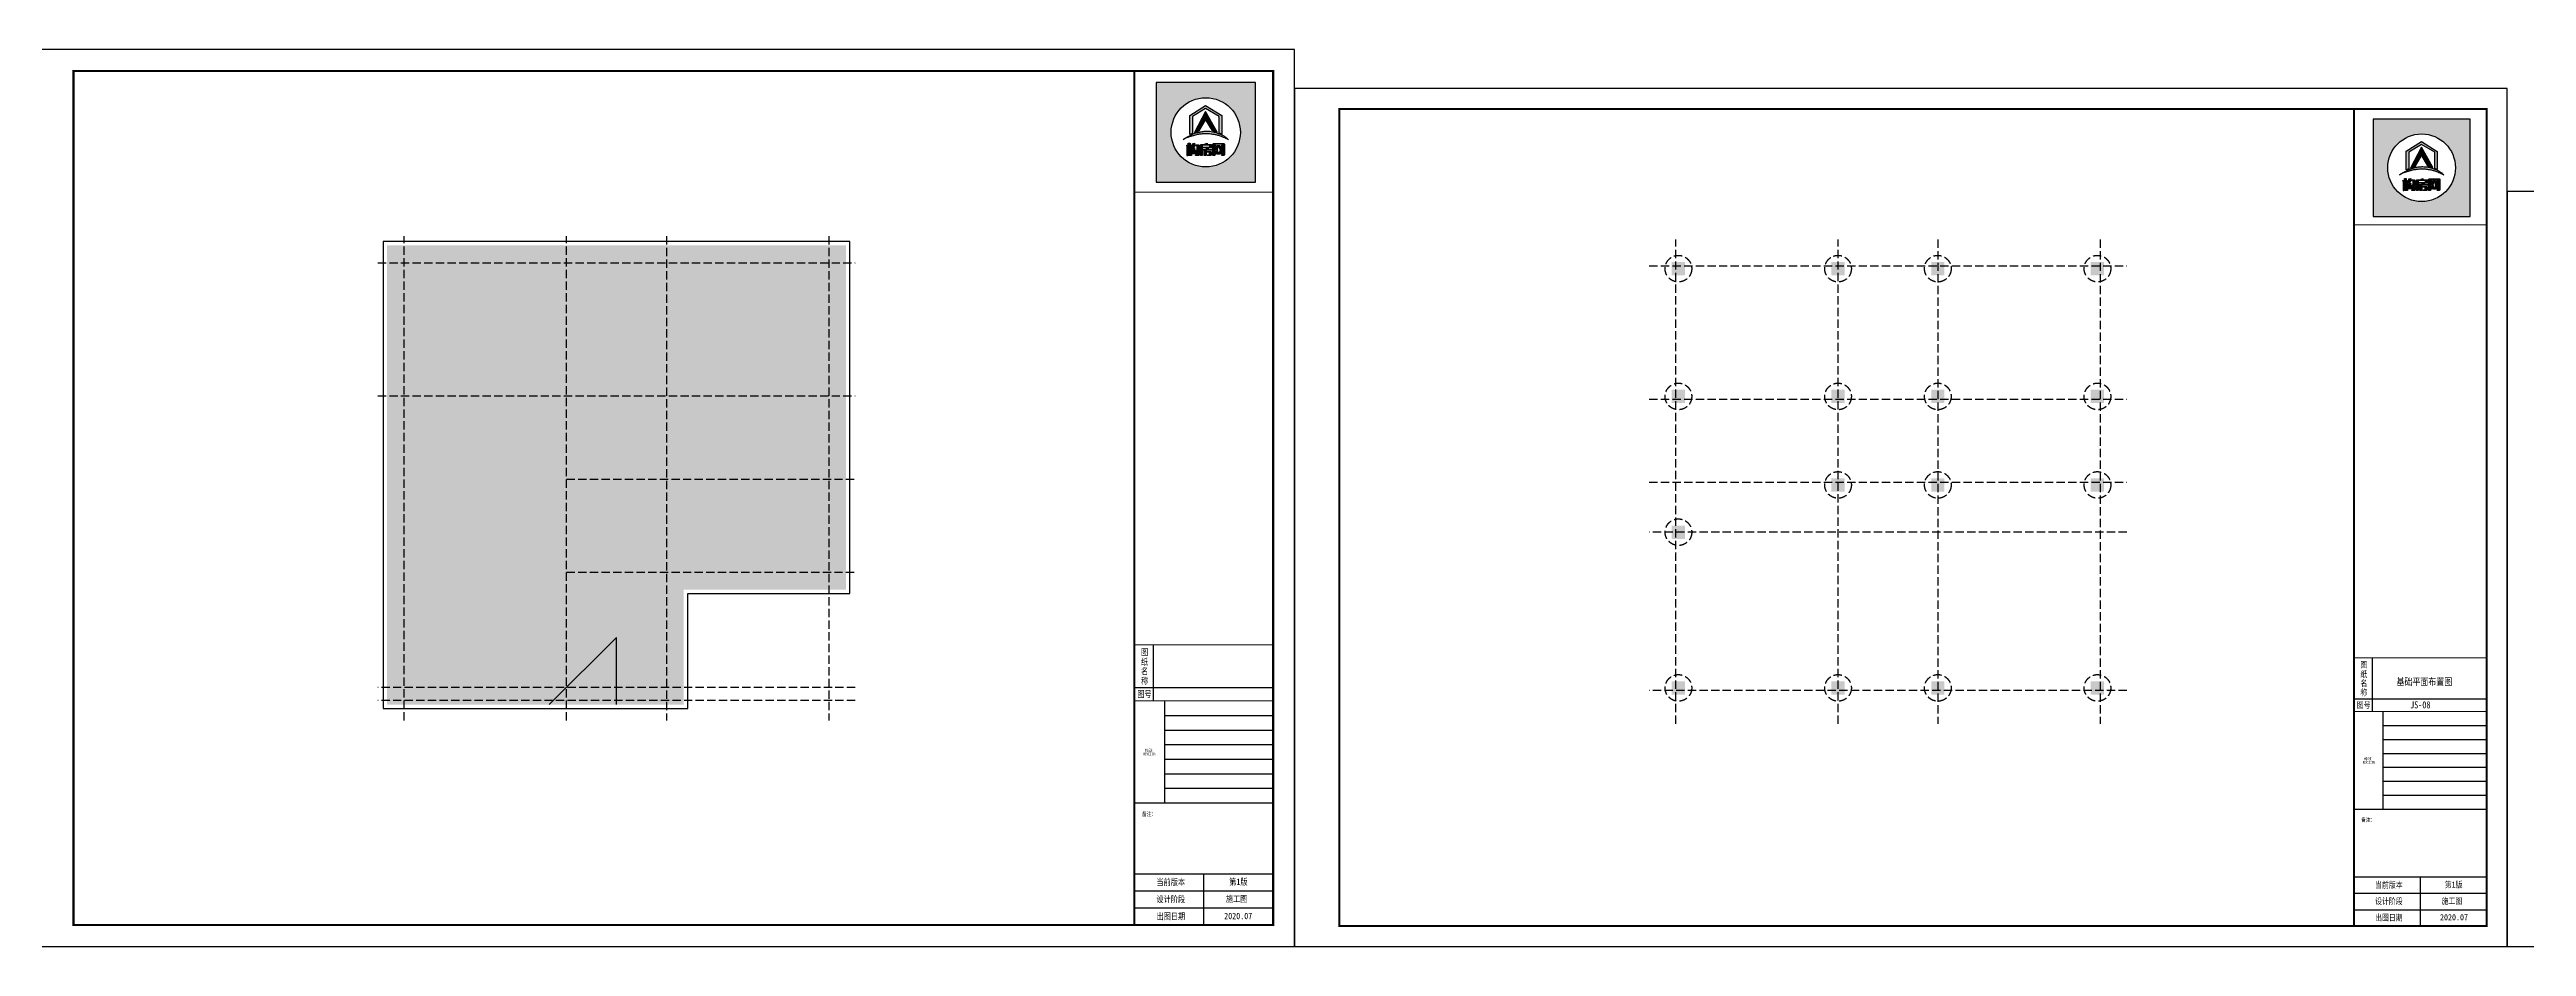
# Model space of a CAD drawing. Header units: millimetres. Extents: x -807114 to 558292, y -468455 to -61603.
# Drawn here: x -137963 to -63484, y -254641 to -227687 of the extents above; entities that cross this region are included whole.
import ezdxf
from ezdxf.enums import TextEntityAlignment as Align

# ---------------------------------------------------------------- set-up
doc = ezdxf.new("R2010")
doc.units = ezdxf.units.MM
doc.header["$LTSCALE"] = 1000
doc.linetypes.add('DASH', pattern=[0.35, 0.25, -0.1])
for name, color, linetype in [('_汉字', 7, 'Continuous'), ('PUB_TEXT', 3, 'Continuous'), ('PUB_TITLE', 4, 'Continuous'), ('建-屋顶', 4, 'Continuous'), ('建-文字', 7, 'Continuous'), ('建-轴', 1, 'Continuous')]:
    doc.layers.add(name, color=color, linetype=linetype)
doc.styles.add('uni-黑体', font='simhei.ttf')
doc.styles.add('ZDBOX', font='simsun.ttc', dxfattribs={"width": 0.7})
doc.styles.add('宋体', font='simsun.ttc', dxfattribs={"width": 0.8})

# ---------------------------------------------------------------- blocks, each defined once
blk = doc.blocks.new('sadasfafa')
h = blk.add_hatch(color=252)
h.dxf.hatch_style = 1
h.paths.add_polyline_path([(1853311, -2488040), (1853311, -2490368), (1855639, -2490368), (1855639, -2488040)])
h.paths.add_polyline_path([(1855286, -2489204, 1), (1853664, -2489204, 1)], flags=16)
edge = h.paths.add_edge_path(flags=0)
edge.add_spline(control_points=[(1853945, -2489376), (1853935, -2489385), (1854022, -2489327), (1854064, -2489324), (1854178, -2489280), (1854273, -2489257), (1854375, -2489242), (1854470, -2489236), (1854555, -2489239), (1854630, -2489250), (1854700, -2489259), (1854781, -2489280), (1854854, -2489303), (1854917, -2489335), (1854967, -2489354), (1854993, -2489368), (1855014, -2489382), (1854982, -2489354), (1854965, -2489332), (1854910, -2489297), (1854854, -2489260), (1854784, -2489234), (1854713, -2489206), (1854640, -2489189), (1854569, -2489179), (1854497, -2489176), (1854414, -2489178), (1854321, -2489198), (1854229, -2489222), (1854147, -2489257), (1854080, -2489292), (1854021, -2489325), (1853977, -2489352), (1853953, -2489369), (1853945, -2489376)], knot_values=[0, 0, 0, 0, 114.670179, 423.637006, 763.89867, 1083.683754, 1343.405239, 1688.07646, 1952.326814, 2113.699055, 2375.693807, 2595.188681, 2872.839541, 3068.155951, 3238.592156, 3348.056762, 3361.095167, 3431.805845, 3527.265261, 3733.200323, 3952.805082, 4160.23278, 4398.128766, 4650.488133, 4837.16968, 5050.428326, 5308.684497, 5588.159898, 5913.430939, 6163.12325, 6398.139207, 6601.625078, 6772.549769, 6871.149972, 6871.149972, 6871.149972, 6871.149972], degree=3, periodic=1)
h.paths.add_polyline_path([(1854530, -2489580), (1854534, -2489580), (1854534, -2489603), (1854618, -2489603), (1854618, -2489621), (1854481, -2489621), (1854481, -2489650), (1854589, -2489650), (1854599, -2489656), (1854606, -2489666), (1854606, -2489733), (1854600, -2489742), (1854590, -2489750), (1854506, -2489750), (1854514, -2489740), (1854518, -2489731), (1854552, -2489731), (1854558, -2489728), (1854560, -2489721), (1854560, -2489675), (1854558, -2489670), (1854553, -2489667), (1854481, -2489667), (1854481, -2489750), (1854436, -2489750), (1854436, -2489626), (1854433, -2489621), (1854406, -2489621), (1854406, -2489603), (1854488, -2489603), (1854488, -2489590)], flags=0)
h.paths.add_polyline_path([(1854486, -2489468), (1854506, -2489461), (1854506, -2489485), (1854510, -2489489), (1854601, -2489489), (1854609, -2489494), (1854615, -2489502), (1854615, -2489556), (1854607, -2489564), (1854599, -2489569), (1854401, -2489569), (1854394, -2489573), (1854394, -2489750), (1854349, -2489750), (1854349, -2489504), (1854355, -2489495), (1854367, -2489489), (1854462, -2489489), (1854462, -2489474)], flags=0)
h.paths.add_polyline_path([(1854394, -2489554), (1854394, -2489512), (1854404, -2489506), (1854562, -2489506), (1854570, -2489513), (1854570, -2489554)], flags=0)
h.paths.add_polyline_path([(1854214, -2489569), (1854203, -2489632), (1854193, -2489683), (1854194, -2489689), (1854218, -2489689), (1854220, -2489683), (1854214, -2489633), (1854254, -2489614), (1854263, -2489686), (1854263, -2489700), (1854255, -2489709), (1854159, -2489709), (1854150, -2489702), (1854148, -2489692), (1854173, -2489569)], flags=0)
h.paths.add_polyline_path([(1854187, -2489466), (1854213, -2489458), (1854207, -2489496), (1854296, -2489496), (1854305, -2489498), (1854312, -2489505), (1854314, -2489513), (1854314, -2489733), (1854310, -2489741), (1854301, -2489750), (1854231, -2489750), (1854238, -2489741), (1854243, -2489730), (1854261, -2489730), (1854268, -2489727), (1854270, -2489720), (1854270, -2489531), (1854270, -2489526), (1854267, -2489521), (1854260, -2489516), (1854202, -2489516), (1854201, -2489534), (1854196, -2489558), (1854150, -2489558), (1854159, -2489535), (1854165, -2489504), (1854167, -2489471)], flags=0)
h.paths.add_polyline_path([(1854140, -2489544), (1854140, -2489750), (1854114, -2489750), (1854114, -2489544)], flags=0)
h.paths.add_polyline_path([(1854056, -2489544), (1854053, -2489750), (1854031, -2489750), (1854031, -2489544)], flags=0)
h.paths.add_polyline_path([(1854107, -2489459), (1854107, -2489508), (1854139, -2489508), (1854139, -2489527), (1854107, -2489527), (1854107, -2489750), (1854062, -2489750), (1854062, -2489527), (1854029, -2489527), (1854029, -2489508), (1854062, -2489508), (1854062, -2489459)], flags=0)
h.paths.add_polyline_path([(1854209, -2489211), (1854471, -2488714), (1854743, -2489200), (1854618, -2489155), (1854470, -2488913), (1854318, -2489172)], flags=0)
h.paths.add_polyline_path([(1854102, -2488808), (1854470, -2488575), (1854848, -2488810), (1854848, -2489247), (1854790, -2489223), (1854790, -2488832), (1854471, -2488643), (1854168, -2488829), (1854168, -2489231), (1854102, -2489257)], flags=0)
h.paths.add_polyline_path([(1854685, -2489750), (1854641, -2489750), (1854641, -2489488), (1854641, -2489484), (1854646, -2489475), (1854656, -2489467), (1854898, -2489467), (1854907, -2489471), (1854916, -2489478), (1854916, -2489731), (1854908, -2489743), (1854902, -2489750), (1854847, -2489750), (1854858, -2489732), (1854866, -2489731), (1854869, -2489724), (1854869, -2489718), (1854867, -2489718), (1854836, -2489718), (1854826, -2489684), (1854814, -2489718), (1854746, -2489718), (1854736, -2489684), (1854722, -2489718), (1854689, -2489718), (1854689, -2489709), (1854691, -2489709), (1854720, -2489621), (1854685, -2489512)], flags=0)
h.paths.add_polyline_path([(1854779, -2489518), (1854809, -2489621), (1854781, -2489709), (1854777, -2489709), (1854750, -2489621), (1854775, -2489518)], flags=0)
h = blk.add_hatch(color=7)
h.dxf.hatch_style = 1
h.paths.add_polyline_path([(1854102, -2489257), (1854168, -2489231), (1854168, -2488829), (1854471, -2488643), (1854790, -2488832), (1854790, -2489223), (1854848, -2489247), (1854848, -2488810), (1854470, -2488575), (1854102, -2488808)])
h = blk.add_hatch(color=7)
h.dxf.hatch_style = 1
h.paths.add_polyline_path([(1854318, -2489172), (1854470, -2488913), (1854618, -2489155), (1854743, -2489200), (1854471, -2488714), (1854209, -2489211)])
h = blk.add_hatch(color=7)
h.dxf.hatch_style = 1
edge = h.paths.add_edge_path()
edge.add_spline(control_points=[(1853945, -2489376), (1853953, -2489369), (1853977, -2489352), (1854021, -2489325), (1854080, -2489292), (1854147, -2489257), (1854229, -2489222), (1854321, -2489198), (1854414, -2489178), (1854497, -2489176), (1854569, -2489179), (1854640, -2489189), (1854713, -2489206), (1854784, -2489234), (1854854, -2489260), (1854910, -2489297), (1854965, -2489332), (1854982, -2489354), (1855014, -2489382), (1854993, -2489368), (1854967, -2489354), (1854917, -2489335), (1854854, -2489303), (1854781, -2489280), (1854700, -2489259), (1854630, -2489250), (1854555, -2489239), (1854470, -2489236), (1854375, -2489242), (1854273, -2489257), (1854178, -2489280), (1854064, -2489324), (1854022, -2489327), (1853935, -2489385), (1853945, -2489376)], knot_values=[0, 0, 0, 0, 98.600203, 269.524894, 473.010766, 708.026723, 957.719033, 1282.990074, 1562.465475, 1820.721647, 2033.980292, 2220.661839, 2473.021206, 2710.917192, 2918.34489, 3137.949649, 3343.884711, 3439.344127, 3510.054805, 3523.09321, 3632.557816, 3802.994021, 3998.310431, 4275.961291, 4495.456165, 4757.450917, 4918.823158, 5183.073513, 5527.744733, 5787.466218, 6107.251302, 6447.512966, 6756.479793, 6871.149972, 6871.149972, 6871.149972, 6871.149972], degree=3, periodic=1)
h = blk.add_hatch(color=7)
h.dxf.hatch_style = 1
h.paths.add_polyline_path([(1854062, -2489459), (1854062, -2489508), (1854029, -2489508), (1854029, -2489527), (1854062, -2489527), (1854062, -2489750), (1854107, -2489750), (1854107, -2489527), (1854139, -2489527), (1854139, -2489508), (1854107, -2489508), (1854107, -2489459)])
h = blk.add_hatch(color=7)
h.dxf.hatch_style = 1
h.paths.add_polyline_path([(1854031, -2489544), (1854031, -2489750), (1854053, -2489750), (1854056, -2489544)])
h = blk.add_hatch(color=7)
h.dxf.hatch_style = 1
h.paths.add_polyline_path([(1854114, -2489544), (1854114, -2489750), (1854140, -2489750), (1854140, -2489544)])
h = blk.add_hatch(color=7)
h.dxf.hatch_style = 1
h.paths.add_polyline_path([(1854173, -2489569), (1854148, -2489692), (1854150, -2489702), (1854159, -2489709), (1854255, -2489709), (1854263, -2489700), (1854263, -2489686), (1854254, -2489614), (1854214, -2489633), (1854220, -2489683), (1854218, -2489689), (1854194, -2489689), (1854193, -2489683), (1854203, -2489632), (1854214, -2489569)])
h = blk.add_hatch(color=7)
h.dxf.hatch_style = 1
h.paths.add_polyline_path([(1854167, -2489471), (1854165, -2489504), (1854159, -2489535), (1854150, -2489558), (1854196, -2489558), (1854201, -2489534), (1854202, -2489516), (1854260, -2489516), (1854267, -2489521), (1854270, -2489526), (1854270, -2489531), (1854270, -2489720), (1854268, -2489727), (1854261, -2489730), (1854243, -2489730), (1854238, -2489741), (1854231, -2489750), (1854301, -2489750), (1854310, -2489741), (1854314, -2489733), (1854314, -2489513), (1854312, -2489505), (1854305, -2489498), (1854296, -2489496), (1854207, -2489496), (1854213, -2489458), (1854187, -2489466)])
h = blk.add_hatch(color=7)
h.dxf.hatch_style = 1
h.paths.add_polyline_path([(1854462, -2489474), (1854462, -2489489), (1854367, -2489489), (1854355, -2489495), (1854349, -2489504), (1854349, -2489750), (1854394, -2489750), (1854394, -2489573), (1854401, -2489569), (1854599, -2489569), (1854607, -2489564), (1854615, -2489556), (1854615, -2489502), (1854609, -2489494), (1854601, -2489489), (1854510, -2489489), (1854506, -2489485), (1854506, -2489461), (1854486, -2489468)])
h.paths.add_polyline_path([(1854394, -2489554), (1854394, -2489512), (1854404, -2489506), (1854562, -2489506), (1854570, -2489513), (1854570, -2489554)], flags=16)
h = blk.add_hatch(color=7)
h.dxf.hatch_style = 1
h.paths.add_polyline_path([(1854488, -2489590), (1854488, -2489603), (1854406, -2489603), (1854406, -2489621), (1854433, -2489621), (1854436, -2489626), (1854436, -2489750), (1854481, -2489750), (1854481, -2489667), (1854553, -2489667), (1854558, -2489670), (1854560, -2489675), (1854560, -2489721), (1854558, -2489728), (1854552, -2489731), (1854518, -2489731), (1854514, -2489740), (1854506, -2489750), (1854590, -2489750), (1854600, -2489742), (1854606, -2489733), (1854606, -2489666), (1854599, -2489656), (1854589, -2489650), (1854481, -2489650), (1854481, -2489621), (1854618, -2489621), (1854618, -2489603), (1854534, -2489603), (1854534, -2489580), (1854530, -2489580)])
h = blk.add_hatch(color=7)
h.dxf.hatch_style = 1
h.paths.add_polyline_path([(1854685, -2489512), (1854685, -2489493), (1854693, -2489483), (1854862, -2489483), (1854869, -2489491), (1854869, -2489724), (1854866, -2489731), (1854858, -2489732), (1854847, -2489750), (1854902, -2489750), (1854908, -2489743), (1854916, -2489731), (1854916, -2489478), (1854907, -2489471), (1854898, -2489467), (1854656, -2489467), (1854646, -2489475), (1854641, -2489484), (1854641, -2489488), (1854641, -2489750), (1854685, -2489750)])
h = blk.add_hatch(color=7)
h.dxf.hatch_style = 1
h.paths.add_polyline_path([(1854866, -2489709), (1854840, -2489621), (1854866, -2489512), (1854836, -2489512), (1854824, -2489558), (1854808, -2489512), (1854745, -2489512), (1854734, -2489557), (1854719, -2489512), (1854689, -2489512), (1854720, -2489621), (1854691, -2489709), (1854689, -2489709), (1854689, -2489710), (1854689, -2489718), (1854722, -2489718), (1854736, -2489684), (1854746, -2489718), (1854814, -2489718), (1854826, -2489684), (1854836, -2489718), (1854867, -2489718), (1854867, -2489709)])
h.paths.add_polyline_path([(1854779, -2489518), (1854809, -2489621), (1854781, -2489709), (1854777, -2489709), (1854750, -2489621), (1854775, -2489518)], flags=16)
for points in [[(1855639, -2488040), (1853311, -2488040), (1853311, -2490368), (1855639, -2490368)], [(1854102, -2489257), (1854102, -2488808), (1854470, -2488575), (1854848, -2488810), (1854848, -2489247), (1854790, -2489223), (1854790, -2488832), (1854471, -2488643), (1854168, -2488829), (1854168, -2489231)], [(1854209, -2489211), (1854318, -2489172), (1854470, -2488913), (1854618, -2489155), (1854743, -2489200), (1854471, -2488714)], [(1854062, -2489459), (1854107, -2489459), (1854107, -2489508), (1854139, -2489508), (1854139, -2489527), (1854107, -2489527), (1854107, -2489750), (1854062, -2489750), (1854062, -2489527), (1854029, -2489527), (1854029, -2489508), (1854062, -2489508)], [(1854056, -2489544), (1854031, -2489544), (1854031, -2489750), (1854053, -2489750)], [(1854114, -2489544), (1854140, -2489544), (1854140, -2489750), (1854114, -2489750)], [(1854462, -2489474), (1854486, -2489468), (1854506, -2489461), (1854506, -2489485), (1854510, -2489489), (1854601, -2489489), (1854609, -2489494), (1854615, -2489502), (1854615, -2489556), (1854607, -2489564), (1854599, -2489569), (1854401, -2489569), (1854394, -2489573), (1854394, -2489750), (1854349, -2489750), (1854349, -2489504), (1854355, -2489495), (1854367, -2489489), (1854462, -2489489)], [(1854394, -2489554), (1854570, -2489554), (1854570, -2489513), (1854562, -2489506), (1854404, -2489506), (1854394, -2489512)], [(1854488, -2489590), (1854530, -2489580), (1854534, -2489580), (1854534, -2489603), (1854618, -2489603), (1854618, -2489621), (1854481, -2489621), (1854481, -2489650), (1854589, -2489650), (1854599, -2489656), (1854606, -2489666), (1854606, -2489733), (1854600, -2489742), (1854590, -2489750), (1854506, -2489750), (1854514, -2489740), (1854518, -2489731), (1854552, -2489731), (1854558, -2489728), (1854560, -2489721), (1854560, -2489675), (1854558, -2489670), (1854553, -2489667), (1854481, -2489667), (1854481, -2489750), (1854436, -2489750), (1854436, -2489626), (1854433, -2489621), (1854406, -2489621), (1854406, -2489603), (1854488, -2489603)], [(1854641, -2489750), (1854641, -2489488), (1854641, -2489484), (1854646, -2489475), (1854656, -2489467), (1854898, -2489467), (1854907, -2489471), (1854916, -2489478), (1854916, -2489731), (1854908, -2489743), (1854902, -2489750), (1854847, -2489750), (1854858, -2489732), (1854866, -2489731), (1854869, -2489724), (1854869, -2489491), (1854862, -2489483), (1854693, -2489483), (1854685, -2489493), (1854685, -2489750)], [(1854775, -2489518), (1854779, -2489518), (1854809, -2489621), (1854781, -2489709), (1854777, -2489709), (1854750, -2489621)]]:
    blk.add_lwpolyline(points, close=True)
for points in [[(1854173, -2489569), (1854214, -2489569), (1854203, -2489632), (1854193, -2489683), (1854194, -2489689), (1854218, -2489689), (1854220, -2489683), (1854214, -2489633), (1854254, -2489614), (1854263, -2489686), (1854263, -2489700), (1854255, -2489709), (1854159, -2489709), (1854150, -2489702), (1854148, -2489692), (1854173, -2489569)], [(1854167, -2489471), (1854187, -2489466), (1854213, -2489458), (1854207, -2489496), (1854296, -2489496), (1854305, -2489498), (1854312, -2489505), (1854314, -2489513), (1854314, -2489733), (1854310, -2489741), (1854301, -2489750), (1854231, -2489750), (1854238, -2489741), (1854243, -2489730), (1854261, -2489730), (1854268, -2489727), (1854270, -2489720), (1854270, -2489531), (1854270, -2489526), (1854267, -2489521), (1854260, -2489516), (1854202, -2489516), (1854201, -2489534), (1854196, -2489558), (1854150, -2489558), (1854150, -2489558), (1854159, -2489535), (1854165, -2489504), (1854167, -2489471)], [(1854866, -2489709), (1854866, -2489709), (1854867, -2489709), (1854867, -2489718), (1854836, -2489718), (1854826, -2489684), (1854814, -2489718), (1854746, -2489718), (1854736, -2489684), (1854722, -2489718), (1854689, -2489718), (1854689, -2489710), (1854689, -2489709), (1854691, -2489709), (1854720, -2489621), (1854689, -2489512)]]:
    blk.add_lwpolyline(points)
at = {"color": 7}
blk.add_lwpolyline([(1854689, -2489512), (1854719, -2489512), (1854734, -2489557), (1854745, -2489512), (1854808, -2489512), (1854824, -2489558), (1854836, -2489512), (1854866, -2489512), (1854840, -2489621), (1854866, -2489709)], dxfattribs=at)
blk.add_circle((1854475, -2489204), 811)
at = {"start_tangent": (-0.74079, -0.671736), "end_tangent": (-0.74079, -0.671736)}
blk.add_spline([(1853945, -2489376), (1853977, -2489357), (1854071, -2489318), (1854178, -2489282), (1854280, -2489257), (1854365, -2489245), (1854479, -2489238), (1854566, -2489241), (1854619, -2489248), (1854704, -2489261), (1854775, -2489279), (1854861, -2489308), (1854920, -2489335), (1854972, -2489357), (1855003, -2489375), (1855007, -2489377), (1854990, -2489361), (1854968, -2489339), (1854913, -2489299), (1854851, -2489261), (1854787, -2489235), (1854714, -2489208), (1854633, -2489189), (1854572, -2489180), (1854501, -2489177), (1854416, -2489181), (1854326, -2489198), (1854222, -2489227), (1854146, -2489259), (1854077, -2489294), (1854019, -2489327), (1853971, -2489357), (1853945, -2489376)], degree=3, dxfattribs=at)

msp = doc.modelspace()

# ---------------------------------------------------------------- hatches: boundary and pattern name
h = msp.add_hatch()
h.set_pattern_fill('弯瓦屋面', color=20, scale=120, angle=180)
h.set_pattern_definition([(180, (125111.58, -15968.9), (-240, -240), [48, -192]), (225, (125015.58, -15992.89), (-5e-14, -240), [67.88225, -271.529]), (270, (124967.58, -16040.9), (240, -240), [240]), (315, (124919.58, -15992.89), (240, -5e-14), [67.88225, -271.529]), (206.56505, (125063.58, -15968.89), (-240, -2e-07), [53.664, -482.99231]), (153.43495, (124919.58, -15992.89), (-240, 2e-07), [53.664, -482.99231])])
h.paths.add_polyline_path([(-114015, -233574.7), (-127815, -233574.7), (-123355, -238034.7), (-122645, -238744.7), (-119185, -238744.7), (-118475, -238034.7)])
h = msp.add_hatch()
h.set_pattern_fill('弯瓦屋面', color=20, scale=120, angle=270)
h.set_pattern_definition([(270, (125111.58, -15968.9), (240, -240), [48, -192]), (315, (125135.58, -16064.89), (240, -5e-14), [67.88225, -271.529]), (360, (125183.58, -16112.9), (240, 240), [240]), (45, (125135.58, -16160.89), (5e-14, 240), [67.88225, -271.529]), (296.56505, (125111.58, -16016.89), (2e-07, -240), [53.664, -482.99231]), (243.43495, (125135.58, -16160.89), (-2e-07, -240), [53.664, -482.99231])])
h.paths.add_polyline_path([(-127815, -233574.7), (-127815, -247374.7), (-123355, -242914.7), (-123355, -239454.7), (-122645, -238744.7), (-123355, -238034.7)])
h.paths.add_polyline_path([(-120915, -247374.7), (-120915, -245354.7), (-122935, -247374.7)])
h = msp.add_hatch()
h.set_pattern_fill('弯瓦屋面', color=20, scale=120, angle=90)
h.set_pattern_definition([(90, (125111.58, -15968.9), (-240, 240), [48, -192]), (135, (125087.58, -15872.89), (-240, 3e-14), [67.88225, -271.529]), (180, (125039.58, -15824.9), (-240, -240), [240]), (225, (125087.58, -15776.89), (-5e-14, -240), [67.88225, -271.529]), (116.56505, (125111.58, -15920.89), (-2e-07, 240), [53.664, -482.99231]), (63.43495, (125087.58, -15776.89), (2e-07, 240), [53.664, -482.99231])])
h.paths.add_polyline_path([(-114015, -233574.7), (-118475, -238034.7), (-119185, -238744.7), (-118475, -239454.7), (-114015, -243914.7)])
h.paths.add_polyline_path([(-118895, -243914.7), (-123355, -239454.7), (-123355, -242914.7), (-120915, -245354.7), (-118895, -247374.7)])
h.paths.add_polyline_path([(-118895, -247374.7), (-120915, -245354.7), (-120915, -247374.7)])
h = msp.add_hatch(color=256)
h.dxf.hatch_style = 1
h.paths.add_polyline_path([(-84383.9, -246671.2), (-84383.9, -247071.2), (-83983.9, -247071.2), (-83983.9, -246671.2)])
h.paths.add_polyline_path([(-89183.9, -246671.2), (-89183.9, -247071.2), (-88783.9, -247071.2), (-88783.9, -246671.2)])
h.paths.add_polyline_path([(-84383.9, -234471.2), (-83983.9, -234471.2), (-83983.9, -234071.2), (-84383.9, -234071.2)])
h.paths.add_polyline_path([(-76583.9, -240571.2), (-76583.9, -240971.2), (-76183.9, -240971.2), (-76183.9, -240571.2)])
h.paths.add_polyline_path([(-76583.9, -234471.2), (-76183.9, -234471.2), (-76183.9, -234071.2), (-76583.9, -234071.2)])
h.paths.add_polyline_path([(-81383.9, -234471.2), (-80983.9, -234471.2), (-80983.9, -234071.2), (-81383.9, -234071.2)])
h.paths.add_polyline_path([(-81383.9, -237911.2), (-81383.9, -238311.2), (-80983.9, -238311.2), (-80983.9, -237911.2)])
h.paths.add_polyline_path([(-89183.9, -237911.2), (-89183.9, -238311.2), (-88783.9, -238311.2), (-88783.9, -237911.2)])
h.paths.add_polyline_path([(-84383.9, -237911.2), (-84383.9, -238311.2), (-83983.9, -238311.2), (-83983.9, -237911.2)])
h.paths.add_polyline_path([(-89183.9, -241991.2), (-89183.9, -242391.2), (-88783.9, -242391.2), (-88783.9, -241991.2)])
h.paths.add_polyline_path([(-81383.9, -240571.2), (-81383.9, -240971.2), (-80983.9, -240971.2), (-80983.9, -240571.2)])
h.paths.add_polyline_path([(-84383.9, -240571.2), (-84383.9, -240971.2), (-83983.9, -240971.2), (-83983.9, -240571.2)])
h.paths.add_polyline_path([(-76583.9, -246671.2), (-76583.9, -247071.2), (-76183.9, -247071.2), (-76183.9, -246671.2)])
h.paths.add_polyline_path([(-81383.9, -246671.2), (-81383.9, -247071.2), (-80983.9, -247071.2), (-80983.9, -246671.2)])
h.paths.add_polyline_path([(-89183.9, -234471.2), (-88783.9, -234471.2), (-88783.9, -234071.2), (-89183.9, -234071.2)])
h.paths.add_polyline_path([(-76583.9, -237911.2), (-76583.9, -238311.2), (-76183.9, -238311.2), (-76183.9, -237911.2)])
h = msp.add_hatch()
h.set_pattern_fill('弯瓦屋面', color=20, scale=120)
h.set_pattern_definition([(0, (125111.58, -15968.9), (240, 240), [48, -192]), (45, (125207.58, -15944.89), (3e-14, 240), [67.88225, -271.529]), (90, (125255.58, -15896.9), (-240, 240), [240]), (135, (125303.58, -15944.89), (-240, 3e-14), [67.88225, -271.529]), (26.56505, (125159.58, -15968.89), (240, 2e-07), [53.664, -482.99231]), (333.43495, (125303.58, -15944.89), (240, -2e-07), [53.664, -482.99231])])
h.paths.add_polyline_path([(-122935, -247374.7), (-120915, -245354.7), (-123355, -242914.7), (-127815, -247374.7)])
h.paths.add_polyline_path([(-114015, -243914.7), (-118475, -239454.7), (-119185, -238744.7), (-122645, -238744.7), (-123355, -239454.7), (-118895, -243914.7)])

# ---------------------------------------------------------------- linework, layer by layer
for p, q in [((-104764.6, -247260.7), (-104764.6, -245576.1)), ((-68114.5, -247581.2), (-68114.5, -245969.7)), ((-105342.1, -246859.6), (-101170.6, -246859.6)), ((-68667.1, -247197.5), (-64676.7, -247197.5))]:
    msp.add_line(p, q)
for points, const_width in [([(-105342.1, -231974.3), (-101170.6, -231974.3)], 32.1), ([(-68667.1, -232958.5), (-64676.7, -232958.5)], 30.7), ([(-105342.1, -245576.1), (-101170.6, -245576.1)], 32.1), ([(-68667.1, -245969.7), (-64676.7, -245969.7)], 30.7), ([(-105342.1, -247260.7), (-101170.6, -247260.7)], 32.1), ([(-68667.1, -247581.2), (-64676.7, -247581.2)], 30.7), ([(-105342.1, -250327.1), (-101170.6, -250327.1)], 32.1), ([(-68667.1, -250514.4), (-64676.7, -250514.4)], 30.7)]:
    msp.add_lwpolyline(points, dxfattribs=dict(const_width=const_width))
msp.add_lwpolyline([(-127935, -247494.7), (-118775, -247494.7), (-118775, -244034.7), (-113895, -244034.7), (-113895, -233454.7), (-127935, -233454.7)], close=True)
at = {"layer": '_汉字', "color": 3, "linetype": 'DASH'}
for centre in [(-88983.9, -234271.2), (-84183.9, -234271.2), (-81183.9, -234271.2), (-76383.9, -234271.2), (-88983.9, -238111.2), (-84183.9, -238111.2), (-81183.9, -238111.2), (-76383.9, -238111.2), (-84183.9, -240771.2), (-81183.9, -240771.2), (-76383.9, -240771.2), (-88983.9, -242191.2), (-88983.9, -246871.2), (-84183.9, -246871.2), (-81183.9, -246871.2), (-76383.9, -246871.2)]:
    msp.add_circle(centre, 400, dxfattribs=at)
at = {"layer": 'PUB_TITLE'}
for p, q in [((-105342.1, -252459.1), (-101170.6, -252459.1)), ((-103256.4, -253999.3), (-103256.4, -252459.1)), ((-105342.1, -252972.5), (-101170.6, -252972.5)), ((-68667.1, -252553.8), (-64676.7, -252553.8)), ((-68667.1, -253045), (-64676.7, -253045)), ((-66671.9, -254027.2), (-66671.9, -252553.8)), ((-105342.1, -253485.9), (-101170.6, -253485.9)), ((-68667.1, -253536.1), (-64676.7, -253536.1))]:
    msp.add_line(p, q, dxfattribs=at)
for points in [[(-138650.2, -254641.1), (-100528.8, -254641.1), (-100528.8, -227686.6), (-138650.2, -227686.6)], [(-137243.8, -253999.3), (-101170.6, -253999.3), (-101170.6, -228328.4), (-137243.8, -228328.4)], [(-100528.8, -254641.1), (-64062.8, -254641.1), (-64062.8, -228857), (-100528.8, -228857)], [(-99183.5, -254027.2), (-64676.7, -254027.2), (-64676.7, -229470.9), (-99183.5, -229470.9)], [(-64062.8, -254641.1), (-31972.6, -254641.1), (-31972.6, -231951.1), (-64062.8, -231951.1)]]:
    msp.add_lwpolyline(points, close=True, dxfattribs=at)
for points, const_width in [([(-137243.8, -253999.3), (-101170.6, -253999.3), (-101170.6, -228328.4), (-137243.8, -228328.4)], 64.2), ([(-99183.5, -254027.2), (-64676.7, -254027.2), (-64676.7, -229470.9), (-99183.5, -229470.9)], 61.4)]:
    msp.add_lwpolyline(points, close=True, dxfattribs=dict(at, const_width=const_width))
for points, const_width in [([(-105342.1, -253999.3), (-105342.1, -228328.4)], 64.2), ([(-68667.1, -254027.2), (-68667.1, -229470.9)], 61.4)]:
    msp.add_lwpolyline(points, dxfattribs=dict(at, const_width=const_width))
for points in [[(-105342.1, -250327.1), (-101170.6, -250327.1)], [(-68667.1, -250514.4), (-64676.7, -250514.4)]]:
    msp.add_lwpolyline(points, dxfattribs=at)
for points in [[(-104434.5, -247260.7), (-104434.5, -247260.7), (-104434.5, -250307.9), (-104434.5, -250307.9)], [(-104434.5, -247698.8), (-104434.5, -247698.8), (-102003.5, -247698.8), (-101170.6, -247698.8)], [(-67798.8, -247581.2), (-67798.8, -247581.2), (-67798.8, -250496), (-67798.8, -250496)], [(-67798.8, -248000.2), (-67798.8, -248000.2), (-65473.4, -248000.2), (-64676.7, -248000.2)], [(-104434.5, -248136.8), (-104434.5, -248136.8), (-102003.5, -248136.8), (-101170.6, -248136.8)], [(-104434.5, -248574.9), (-104434.5, -248574.9), (-102003.5, -248574.9), (-101170.6, -248574.9)], [(-67798.8, -248419.3), (-67798.8, -248419.3), (-65473.4, -248419.3), (-64676.7, -248419.3)], [(-104434.5, -249012.9), (-104434.5, -249012.9), (-102003.5, -249012.9), (-101170.6, -249012.9)], [(-104434.5, -249451), (-104434.5, -249451), (-102003.5, -249451), (-101170.6, -249451)], [(-67798.8, -248838.3), (-67798.8, -248838.3), (-65473.4, -248838.3), (-64676.7, -248838.3)], [(-67798.8, -249257.3), (-67798.8, -249257.3), (-65473.4, -249257.3), (-64676.7, -249257.3)], [(-104434.5, -249889), (-104434.5, -249889), (-102003.5, -249889), (-101170.6, -249889)], [(-67798.8, -249676.4), (-67798.8, -249676.4), (-65473.4, -249676.4), (-64676.7, -249676.4)], [(-67798.8, -250095.4), (-67798.8, -250095.4), (-65473.4, -250095.4), (-64676.7, -250095.4)]]:
    msp.add_open_spline(points, degree=3, dxfattribs=at)
at = {"layer": '建-屋顶'}
for p, q in [((-120915, -245354.7), (-122935, -247374.7)), ((-120915, -247374.7), (-120915, -245354.7))]:
    msp.add_line(p, q, dxfattribs=at)
at = {"layer": '建-轴', "linetype": 'DASH'}
for p, q in [((-127295, -247854.7), (-127295, -233294.7)), ((-122415, -247854.7), (-122415, -233294.7)), ((-119415, -233294.7), (-119415, -247854.7)), ((-114535, -233294.7), (-114535, -247854.7)), ((-89063.9, -247951.2), (-89063.9, -233391.2)), ((-84183.9, -247951.2), (-84183.9, -233391.2)), ((-81183.9, -233391.2), (-81183.9, -247951.2)), ((-76303.9, -233391.2), (-76303.9, -247951.2)), ((-128095, -234094.7), (-113735, -234094.7)), ((-89863.9, -234191.2), (-75503.9, -234191.2)), ((-128095, -238094.7), (-113735, -238094.7)), ((-89863.9, -238191.2), (-75503.9, -238191.2)), ((-122415, -240594.7), (-113735, -240594.7)), ((-89863.9, -240691.2), (-75503.9, -240691.2)), ((-75503.9, -242191.2), (-89863.9, -242191.2)), ((-122415, -243394.7), (-113735, -243394.7)), ((-113735, -246854.7), (-128095, -246854.7)), ((-113735, -247254.7), (-128095, -247254.7)), ((-75503.9, -246951.2), (-89863.9, -246951.2))]:
    msp.add_line(p, q, dxfattribs=at)

# ---------------------------------------------------------------- block references
for p, xscale, yscale, zscale in [((-2482562.2, 2963573.7), 1.28304, 1.28304, 1.28304), ((-2392149.1, 2890222.4), 1.254, 1.254, 1.254)]:
    msp.add_blockref('sadasfafa', p, dxfattribs=dict(xscale=xscale, yscale=yscale, zscale=zscale))

# ---------------------------------------------------------------- texts
at = {"style": 'ZDBOX', "width": 0.8}
for s, height, p in [('图', 192.5, (-105036, -245790.8)), ('纸', 192.5, (-105036, -246081.2)), ('名', 192.5, (-105036, -246361.8)), ('纸', 184.2, (-68374.2, -246452.9)), ('图', 184.2, (-68374.2, -246175.1)), ('图号', 192.53, (-105039.9, -247054.1)), ('称', 192.5, (-105036, -246657)), ('称', 184.2, (-68374.2, -247003.6)), ('名', 184.2, (-68374.2, -246721.3)), ('图号', 184.17, (-68377.9, -247383.5)), ('备注：', 128.35, (-104898.8, -250657.7)), ('备注：', 122.78, (-68243, -250830.7))]:
    msp.add_text(s, height=height, dxfattribs=at).set_placement(p, align=Align.MIDDLE)
for s, height, p in [('设计阶段', 192.53, (-104679.6, -253317.3)), ('当前版本', 192.53, (-104679.6, -252803.8)), ('施工图', 192.53, (-102591.6, -253308.5)), ('第1版', 192.53, (-102491.1, -252795.1)), ('设计阶段', 184.17, (-68033.3, -253374.8)), ('当前版本', 184.17, (-68033.3, -252883.6)), ('施工图', 184.17, (-66035.9, -253366.3)), ('第1版', 184.17, (-65939.8, -252875.2)), ('出图日期', 192.53, (-104679.6, -253830.7)), ('2020.07', 192.53, (-102641.9, -253821.9)), ('出图日期', 184.17, (-68033.3, -253865.9)), ('2020.07', 184.17, (-66084, -253857.5))]:
    msp.add_text(s, height=height, dxfattribs=at).set_placement(p)
at = {"layer": 'PUB_TEXT', "color": 8, "style": '宋体'}
for height, p in [(81.59, (-105023, -248788.6)), (78.05, (-68361.8, -249042.7))]:
    msp.add_text('修改', height=height, dxfattribs=at).set_placement(p)
at = {"layer": 'PUB_TEXT', "color": 8, "style": '宋体', "width": 0.7}
for height, p in [(81.59, (-105067.5, -248922.5)), (78.05, (-68404.4, -249170.8))]:
    msp.add_text('REVISION', height=height, dxfattribs=at).set_placement(p, align=Align.BOTTOM_LEFT)
at = {"layer": '建-文字', "style": 'uni-黑体'}
for s, width, p in [('基础平面布置图', 0.8, (-67392.8, -246791.9)), ('JS-08', 0.7, (-66982.2, -247486.4))]:
    msp.add_text(s, height=213.77, dxfattribs=dict(at, width=width)).set_placement(p)

doc.saveas('drawing.dxf')
